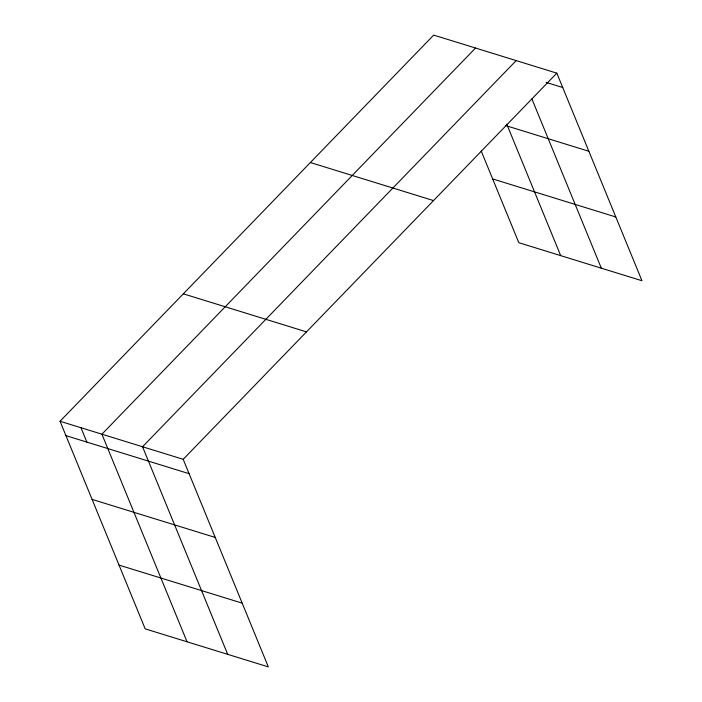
<?xml version="1.0" encoding="UTF-8"?>
<svg xmlns="http://www.w3.org/2000/svg" width="702" height="702" viewBox="0 0 702 702"><rect width="100%" height="100%" fill="white"/><g stroke="black" fill="none" stroke-linecap="round" stroke-linejoin="round"><path stroke-width="1.05" d="M60.039 421.261L183.196 459.31L268.331 666.9L145.182 628.852L60.039 421.261L433.669 35.1L556.818 73.148L641.961 280.739L518.804 242.69L481.23 151.053M475.544 48.034L101.913 434.205L187.048 641.795M516.181 60.591L142.55 446.753L227.694 654.343M183.196 459.31L556.818 73.148M546.042 82.362L562.714 87.513M505.493 125.518L588.864 151.272M492.655 178.931L615.803 216.971M310.372 162.531L433.52 200.579M183.336 293.831L306.493 331.879M65.935 435.635L189.084 473.674M92.085 499.394L215.233 537.442M119.033 565.092L242.181 603.141M531.879 98.868L601.316 268.182M506.765 124.175L560.679 255.625M80.976 427.729L86.872 442.102"/></g></svg>
